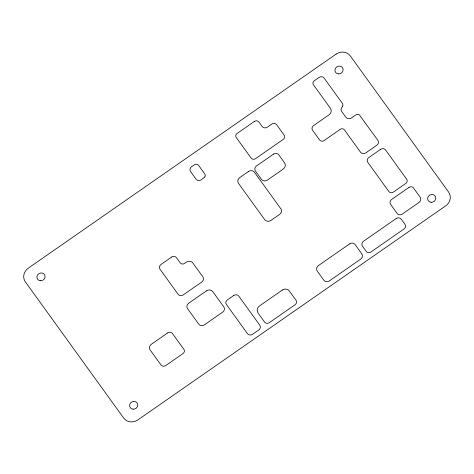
<?xml version="1.0" encoding="UTF-8"?>
<svg xmlns="http://www.w3.org/2000/svg" width="474" height="474" viewBox="0 0 474 474"><rect width="100%" height="100%" fill="white"/><g stroke="black" fill="none" stroke-linecap="round" stroke-linejoin="round"><path stroke-width="0.71" d="M342.678 106.129L341.825 107.408A4.106 3.774 -29.2 0 0 342.305 112.314L345.771 117.114A4.296 3.952 -29.2 0 0 350.867 118.293L355.873 114.892A2.986 2.743 -29.2 0 1 359.375 114.856L377.897 140.363A3.679 3.383 -29.2 0 1 376.86 145.198L365.94 152.788A4.041 3.721 -29.2 0 1 360.441 152.077L344.42 129.888A3.087 2.838 -29.2 0 0 340.225 129.343L324.151 140.523A3.377 3.105 -29.2 0 1 319.565 139.925L312.556 130.22A3.508 3.223 -29.2 0 1 313.539 125.604L329.057 114.815A4.918 4.521 -29.2 0 0 330.455 108.362L313.545 84.941A2.98 2.743 -29.2 0 1 314.238 80.829L319.067 77.469A3.751 3.454 -29.2 0 1 324.015 77.932L342.341 103.314A3.377 3.111 -29.2 0 1 342.678 106.129M204.809 176.998L201.249 179.8A3.833 3.525 -29.2 0 1 196.035 179.125L190.524 171.493A3.579 3.294 -29.2 0 1 191.532 166.777L194.192 164.922A3.288 3.028 -29.2 0 1 198.701 165.556L204.738 173.922A3.093 2.85 -29.2 0 1 204.809 176.998M336.143 54.083L28.298 268.16A10.422 9.587 -29.2 0 0 25.365 281.888L123.69 418.08A10.422 9.587 -29.2 0 0 137.857 419.917L445.702 205.84A10.422 9.587 -29.2 0 0 448.635 192.112L350.31 55.92A10.422 9.587 -29.2 0 0 336.143 54.083M254.408 121.409L237.101 133.443A3.057 2.814 -29.2 0 0 236.236 137.466L251.119 158.085A3.247 2.986 -29.2 0 0 255.533 158.654L283.191 139.421A3.3 3.034 -29.2 0 0 284.122 135.078L276.638 124.715A3.543 3.259 -29.2 0 0 271.827 124.093L266.838 127.494A3.905 3.596 -29.2 0 1 262.14 126.451L258.988 122.091A3.454 3.176 -29.2 0 0 254.408 121.409M248.489 171.487L239.785 177.537A4.467 4.106 -29.2 0 0 238.529 183.42L264.605 219.539A4.722 4.343 -29.2 0 0 271.021 220.369L279.707 214.331A4.165 3.833 -29.2 0 0 280.875 208.85L254.461 172.263A4.396 4.047 -29.2 0 0 248.489 171.487M273.48 154.139L256.517 165.936A3.851 3.543 -29.2 0 0 255.433 171.007L261.429 179.308A4.385 4.029 -29.2 0 0 267.383 180.084L283.185 169.094A4.781 4.402 -29.2 0 0 284.53 162.795L278.777 154.826A3.893 3.585 -29.2 0 0 273.48 154.139M171.677 257.056L161.006 264.474A3.585 3.3 -29.2 0 0 159.999 269.196L178.094 294.253A3.78 3.478 -29.2 0 0 183.231 294.917L201.681 282.089A4.035 3.709 -29.2 0 0 202.813 276.775L192.894 263.04A4.853 4.462 -29.2 0 0 186.306 262.181L184.51 263.425A3.17 2.915 -29.2 0 1 180.209 262.869L176.458 257.672A3.519 3.235 -29.2 0 0 171.677 257.056M380.586 149.351L368.802 157.546A3.614 3.324 -29.2 0 0 367.783 162.304L388.935 191.603A3.164 2.909 -29.2 0 0 393.23 192.16L405.803 183.414A3.158 2.903 -29.2 0 0 406.692 179.261L385.569 149.997A3.668 3.371 -29.2 0 0 380.586 149.351M206.439 290.888L188.688 303.23A4.082 3.756 -29.2 0 0 187.544 308.61L198.766 324.157A4.112 3.78 -29.2 0 0 204.359 324.88L222.673 312.147A3.993 3.674 -29.2 0 0 223.799 306.885L212.85 291.717A4.716 4.337 -29.2 0 0 206.439 290.888M167.725 332.89L151.348 344.278A4.296 3.946 -29.2 0 0 150.145 349.931L160.923 364.867A3.62 3.33 -29.2 0 0 165.847 365.507L182.946 353.616A3.265 3.004 -29.2 0 0 183.865 349.314L172.447 333.5A3.472 3.194 -29.2 0 0 167.725 332.89M233.67 295.527L227.33 299.935A3.413 3.134 -29.2 0 0 226.371 304.426L247.41 333.578A3.845 3.537 -29.2 0 0 252.636 334.253L258.78 329.981A3.62 3.33 -29.2 0 0 259.799 325.217L238.849 296.197A3.81 3.502 -29.2 0 0 233.67 295.527M409.021 187.378L391.743 199.394A3.857 3.549 -29.2 0 0 390.659 204.478L397.141 213.454A3.733 3.437 -29.2 0 0 402.219 214.112L418.963 202.469A4.059 3.733 -29.2 0 0 420.106 197.119L413.494 187.959A3.288 3.022 -29.2 0 0 409.021 187.378M282.362 290.041L259.61 305.866A5.469 5.03 -29.2 0 0 258.069 313.071L264.569 322.077A3.46 3.182 -29.2 0 0 269.273 322.681L294.964 304.823A3.543 3.259 -29.2 0 0 295.96 300.149L289.312 290.941A5.113 4.704 -29.2 0 0 282.362 290.041M349.688 243.837L318.451 265.558A4.213 3.875 -29.2 0 0 317.266 271.104L323.849 280.217A4.029 3.703 -29.2 0 0 329.323 280.928L360.584 259.189A4.118 3.786 -29.2 0 0 361.745 253.768L355.085 244.537A3.97 3.65 -29.2 0 0 349.688 243.837M396.122 218.579L363.528 241.248A3.751 3.448 -29.2 0 0 362.474 246.184L366.289 251.463A3.354 3.081 -29.2 0 0 370.846 252.055L404.02 228.983A3.514 3.235 -29.2 0 0 405.009 224.356L401.282 219.195A3.828 3.519 -29.2 0 0 396.122 218.579M133.158 409.181A4.171 3.833 -29.2 0 0 137.49 403.528A4.171 3.833 -29.2 0 0 130.469 403.101A4.171 3.833 -29.2 0 0 133.158 409.181M431.103 202.303A4.171 3.833 -29.2 0 0 435.535 196.722A4.171 3.833 -29.2 0 0 428.532 196.177A4.171 3.833 -29.2 0 0 431.103 202.303M338.519 73.903A4.171 3.833 -29.2 0 0 342.785 68.209A4.171 3.833 -29.2 0 0 335.752 67.859A4.171 3.833 -29.2 0 0 338.519 73.903M40.462 280.768A4.171 3.833 -29.2 0 0 44.781 275.11A4.171 3.833 -29.2 0 0 37.754 274.695A4.171 3.833 -29.2 0 0 40.462 280.768"/></g></svg>
